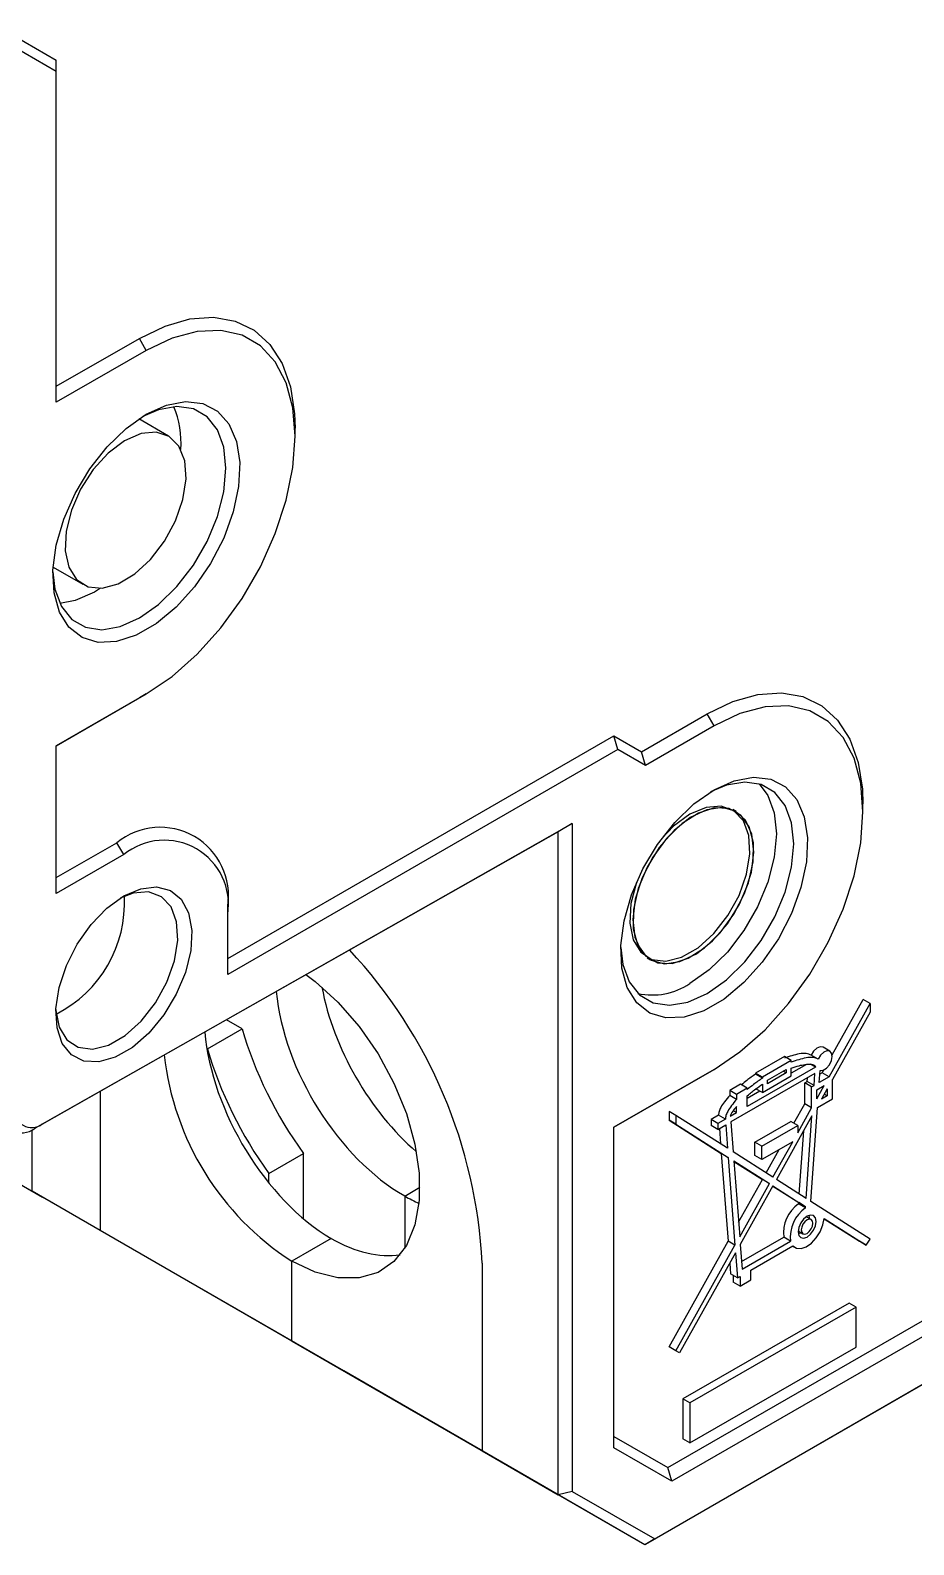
# Model space of a CAD drawing. Header units: millimetres. Extents: x 0 to 210, y 0 to 297.
# Drawn here: x 154.58 to 172.62, y 29.77 to 60.73 of the extents above; entities that cross this region are included whole.
import ezdxf

# ---------------------------------------------------------------- set-up
doc = ezdxf.new("R2010")
doc.units = ezdxf.units.MM

msp = doc.modelspace()

# ---------------------------------------------------------------- linework, layer by layer
at = {"color": 7, "linetype": 'Continuous', "lineweight": 25}
for p, q in [((154.047, 60.73), (155.108, 60.117)), ((155.108, 59.886), (154.047, 60.499)), ((155.108, 59.886), (155.108, 60.117)), ((155.108, 53.125), (155.108, 59.886)), ((155.108, 53.452), (156.805, 54.432)), ((156.946, 54.187), (155.108, 53.125)), ((156.946, 54.187), (156.805, 54.432)), ((157.397, 52.436), (156.793, 52.785)), ((159.987, 52.431), (159.987, 52.594)), ((155.043, 49.754), (155.647, 49.405)), ((156.011, 49.324), (155.886, 49.247)), ((155.108, 46.103), (156.946, 47.164)), ((156.805, 47.083), (155.108, 46.103)), ((156.946, 47.164), (156.805, 47.083)), ((167.058, 45.979), (168.401, 46.755)), ((168.543, 46.51), (168.401, 46.755)), ((168.543, 46.51), (167.141, 45.701)), ((158.608, 41.755), (166.492, 46.306)), ((166.492, 46.306), (167.058, 45.979)), ((166.575, 46.027), (166.492, 46.306)), ((155.108, 43.082), (155.108, 46.103)), ((166.575, 46.027), (158.608, 41.428)), ((167.141, 45.701), (166.575, 46.027)), ((167.141, 45.701), (167.058, 45.979)), ((171.583, 44.754), (171.583, 44.918)), ((168.994, 44.759), (168.923, 44.8)), ((168.994, 44.759), (168.923, 44.8)), ((165.36, 44.347), (154.676, 38.287)), ((154.82, 38.372), (165.646, 44.513)), ((165.646, 44.513), (165.36, 44.347)), ((165.36, 30.793), (165.36, 44.347)), ((165.646, 44.513), (165.646, 30.862)), ((155.108, 43.408), (156.345, 44.123)), ((156.487, 43.878), (156.345, 44.123)), ((156.487, 43.878), (155.108, 43.082)), ((158.608, 42.653), (158.608, 42.816)), ((158.608, 41.428), (158.608, 42.653)), ((167.173, 41.769), (167.244, 41.728)), ((167.173, 41.769), (167.244, 41.728)), ((170.954, 39.785), (171.585, 40.918)), ((171.727, 40.836), (171.585, 40.918)), ((170.89, 39.337), (171.727, 40.836)), ((171.727, 40.66), (170.958, 39.281)), ((171.727, 40.836), (171.727, 40.66)), ((158.196, 39.909), (158.903, 40.317)), ((158.903, 40.317), (158.581, 40.503)), ((170.909, 39.861), (170.768, 39.943)), ((158.196, 39.909), (158.183, 39.916)), ((169.979, 39.752), (169.387, 39.411)), ((170.12, 39.671), (169.528, 39.329)), ((170.12, 39.671), (169.979, 39.752)), ((170.12, 39.635), (170.12, 39.671)), ((170.667, 39.698), (170.526, 39.779)), ((166.492, 38.304), (168.543, 39.488)), ((168.401, 39.406), (166.492, 38.304)), ((168.543, 39.488), (168.401, 39.406)), ((170.603, 39.406), (168.887, 38.416)), ((170.611, 39.533), (169.221, 38.73)), ((169.387, 39.411), (169.387, 39.391)), ((169.528, 39.329), (169.387, 39.411)), ((169.528, 39.309), (169.387, 39.391)), ((169.528, 39.013), (170.12, 39.354)), ((169.528, 39.329), (169.528, 39.309)), ((169.634, 39.268), (170.015, 39.488)), ((170.015, 39.415), (169.634, 39.195)), ((170.015, 39.415), (169.952, 39.452)), ((170.015, 39.488), (170.015, 39.415)), ((170.428, 39.59), (170.12, 39.412)), ((170.12, 39.354), (170.12, 39.512)), ((170.444, 39.242), (170.449, 39.318)), ((170.611, 39.533), (170.509, 39.592)), ((170.585, 39.161), (170.603, 39.406)), ((170.69, 39.221), (170.708, 39.464)), ((170.89, 39.337), (170.69, 39.221)), ((170.749, 39.418), (170.703, 39.392)), ((170.749, 39.418), (170.781, 39.475)), ((170.89, 39.337), (170.749, 39.418)), ((156.003, 39.04), (156.003, 36.194)), ((169.08, 39.186), (168.862, 39.06)), ((168.862, 39.06), (168.862, 38.956)), ((169.003, 38.978), (168.862, 39.06)), ((169.221, 39.104), (169.003, 38.978)), ((169.221, 39.104), (169.08, 39.186)), ((169.221, 39.076), (169.221, 39.104)), ((169.478, 39.042), (169.221, 38.893)), ((169.528, 39.013), (169.387, 39.094)), ((169.528, 39.187), (169.528, 39.013)), ((169.634, 39.195), (169.634, 39.268)), ((170.394, 39.213), (170.444, 39.242)), ((170.394, 38.782), (170.394, 39.213)), ((170.535, 39.132), (170.394, 39.213)), ((170.585, 39.161), (170.444, 39.242)), ((170.535, 39.132), (170.585, 39.161)), ((170.535, 38.7), (170.535, 39.132)), ((170.64, 39.071), (170.79, 39.157)), ((170.64, 38.889), (170.79, 39.157)), ((170.64, 38.889), (170.64, 39.071)), ((170.852, 39.092), (170.733, 38.879)), ((170.852, 39.092), (170.852, 38.947)), ((170.958, 38.887), (170.958, 39.281)), ((169.003, 38.874), (168.862, 38.956)), ((169.003, 38.978), (169.003, 38.874)), ((169.003, 38.604), (169.003, 38.732)), ((169.221, 38.73), (169.221, 38.951)), ((170.173, 38.387), (170.394, 38.782)), ((170.251, 38.192), (170.535, 38.7)), ((170.535, 38.7), (170.394, 38.782)), ((170.521, 36.789), (170.656, 38.712)), ((170.656, 38.712), (170.958, 38.887)), ((170.852, 38.947), (170.733, 38.879)), ((170.852, 38.947), (170.791, 38.983)), ((167.622, 38.629), (167.622, 38.453)), ((167.763, 38.548), (167.622, 38.629)), ((167.622, 38.453), (168.69, 37.771)), ((167.763, 38.371), (167.622, 38.453)), ((167.763, 38.548), (167.763, 38.371)), ((168.818, 37.875), (167.763, 38.548)), ((168.631, 38.553), (168.481, 38.466)), ((168.481, 38.466), (168.481, 38.344)), ((168.622, 38.384), (168.481, 38.466)), ((168.773, 38.471), (168.622, 38.384)), ((168.773, 38.471), (168.631, 38.553)), ((168.874, 38.53), (169.003, 38.604)), ((168.887, 38.416), (168.934, 37.801)), ((169.003, 38.604), (168.934, 38.644)), ((169.377, 38), (170.11, 38.423)), ((170.542, 38.536), (169.818, 37.238)), ((170.251, 38.341), (170.11, 38.423)), ((170.424, 36.851), (170.542, 38.536)), ((154.613, 36.997), (154.613, 38.255)), ((154.82, 38.372), (154.676, 38.287)), ((166.492, 31.755), (166.492, 38.304)), ((167.763, 38.371), (168.832, 37.69)), ((168.622, 38.263), (168.481, 38.344)), ((168.622, 38.384), (168.622, 38.263)), ((168.622, 38.263), (168.781, 38.355)), ((168.652, 38.28), (168.676, 37.966)), ((168.781, 38.355), (168.818, 37.875)), ((169.519, 37.919), (170.251, 38.341)), ((170.251, 38.341), (170.251, 38.192)), ((170.283, 36.941), (170.374, 38.235)), ((153.057, 37.895), (154.613, 36.997)), ((153.057, 37.895), (154.825, 36.874)), ((159.448, 37.361), (160.155, 37.769)), ((160.155, 36.436), (160.155, 37.769)), ((168.69, 37.771), (168.827, 35.974)), ((168.832, 37.69), (168.69, 37.771)), ((169.745, 37.284), (168.934, 37.801)), ((169.377, 37.726), (169.377, 38)), ((169.519, 37.919), (169.377, 38)), ((170.149, 38.008), (169.519, 37.644)), ((169.519, 37.644), (169.519, 37.919)), ((169.607, 37.372), (169.873, 37.849)), ((169.745, 37.284), (170.149, 38.008)), ((168.832, 37.69), (168.968, 35.893)), ((168.948, 37.616), (169.672, 37.154)), ((168.948, 37.616), (169.066, 36.067)), ((168.948, 37.607), (169.531, 37.236)), ((169.519, 37.644), (169.377, 37.726)), ((159.448, 37.167), (159.448, 37.361)), ((169.043, 36.362), (169.531, 37.236)), ((169.066, 36.067), (169.672, 37.154)), ((169.672, 37.154), (169.531, 37.236)), ((170.424, 36.851), (169.818, 37.238)), ((156.003, 36.194), (154.613, 36.997)), ((160.977, 33.323), (154.825, 36.874)), ((162.224, 36.9), (162.532, 37.078)), ((162.224, 36.9), (162.224, 35.834)), ((169.745, 37.108), (169.077, 35.911)), ((169.741, 37.101), (170.271, 36.764)), ((169.745, 37.108), (170.412, 36.682)), ((167.597, 31.348), (176.996, 36.774)), ((177.182, 36.554), (167.68, 31.069)), ((170.269, 36.739), (170.271, 36.764)), ((170.411, 36.657), (170.269, 36.739)), ((170.412, 36.682), (170.271, 36.764)), ((170.411, 36.657), (170.412, 36.682)), ((171.727, 36.021), (170.521, 36.789)), ((170.525, 36.419), (170.426, 36.476)), ((170.789, 36.442), (171.65, 35.893)), ((170.789, 36.434), (171.509, 35.974)), ((159.916, 33.935), (156.003, 36.194)), ((160.72, 36.032), (159.916, 35.568)), ((167.622, 33.814), (168.827, 35.974)), ((168.968, 35.893), (168.827, 35.974)), ((169.077, 35.911), (169.116, 35.403)), ((169.104, 35.56), (169.964, 36.056)), ((169.116, 35.403), (170.105, 35.974)), ((170.105, 35.974), (169.964, 36.056)), ((170.258, 36.187), (170.358, 36.129)), ((171.65, 35.893), (171.509, 35.974)), ((171.65, 35.893), (171.727, 36.021)), ((177.351, 35.674), (167.187, 29.806)), ((167.33, 29.89), (177.448, 35.732)), ((167.763, 33.732), (168.968, 35.893)), ((168.98, 35.737), (167.839, 33.693)), ((168.98, 35.737), (169.019, 35.226)), ((169.293, 35.384), (170.154, 35.881)), ((170.145, 35.876), (170.195, 35.847)), ((159.916, 33.935), (159.916, 35.568)), ((163.805, 35.528), (163.805, 31.69)), ((168.861, 35.524), (168.878, 35.307)), ((169.019, 35.226), (168.878, 35.307)), ((169.293, 35.184), (169.293, 35.384)), ((168.933, 35.275), (168.933, 35.139)), ((169.075, 35.057), (168.933, 35.139)), ((169.019, 35.226), (169.075, 35.258)), ((169.075, 35.258), (169.075, 35.057)), ((169.075, 35.057), (169.293, 35.184)), ((171.301, 34.711), (167.906, 32.751)), ((171.442, 34.629), (171.301, 34.711)), ((171.442, 34.629), (168.048, 32.67)), ((171.442, 33.813), (171.442, 34.629)), ((160.977, 33.323), (159.916, 33.935)), ((159.916, 33.935), (163.829, 31.676)), ((167.763, 33.732), (167.622, 33.814)), ((168.048, 31.853), (171.442, 33.813)), ((167.839, 33.693), (167.763, 33.732)), ((167.127, 29.772), (160.977, 33.323)), ((167.906, 32.751), (167.906, 31.935)), ((168.048, 32.67), (167.906, 32.751)), ((168.048, 32.67), (168.048, 31.853)), ((166.492, 31.986), (167.597, 31.348)), ((168.048, 31.853), (167.906, 31.935)), ((163.805, 31.69), (165.36, 30.793)), ((163.805, 31.69), (163.829, 31.676)), ((167.68, 31.069), (166.492, 31.755)), ((167.68, 31.069), (167.597, 31.348)), ((165.646, 30.862), (165.36, 30.793)), ((167.127, 29.772), (165.36, 30.793)), ((165.646, 30.862), (167.33, 29.89)), ((167.33, 29.89), (167.127, 29.772)), ((167.187, 29.806), (167.127, 29.772)), ((167.33, 29.89), (167.187, 29.806))]:
    msp.add_line(p, q, dxfattribs=at)
at = {"color": 7, "linetype": 'Continuous', "lineweight": 25, "flags": 128}
for points in [[(156.805, 54.432), (157.329, 54.684), (157.838, 54.829), (158.319, 54.863), (158.759, 54.785), (159.146, 54.597), (159.469, 54.305), (159.719, 53.915), (159.889, 53.44), (159.976, 52.891), (159.987, 52.594)], [(156.946, 47.164), (157.474, 47.523), (157.986, 47.977), (158.467, 48.512), (158.901, 49.114), (159.275, 49.763), (159.579, 50.44), (159.803, 51.124), (159.941, 51.794), (159.987, 52.431), (159.941, 53.014), (159.803, 53.526), (159.579, 53.951), (159.275, 54.277), (158.901, 54.494), (158.467, 54.594), (157.986, 54.575), (157.474, 54.438), (156.946, 54.187)], [(155.038, 49.657), (155.081, 49.308), (155.212, 48.952), (155.423, 48.687), (155.703, 48.525), (156.038, 48.475), (156.412, 48.54), (156.805, 48.716), (157.198, 48.994), (157.572, 49.361), (157.907, 49.797), (158.187, 50.282), (158.398, 50.791), (158.528, 51.298), (158.573, 51.778), (158.528, 52.206), (158.398, 52.562), (158.187, 52.828), (157.907, 52.989), (157.572, 53.039), (157.198, 52.974), (156.874, 52.837)], [(156.946, 52.88), (157.357, 53.066), (157.748, 53.139), (158.102, 53.098), (158.401, 52.943), (158.633, 52.682), (158.786, 52.327), (158.853, 51.895), (158.83, 51.407), (158.72, 50.883), (158.527, 50.351), (158.259, 49.833), (157.931, 49.355), (157.556, 48.938), (157.153, 48.603), (156.74, 48.365), (156.337, 48.234), (155.962, 48.218), (155.633, 48.317), (155.366, 48.526), (155.173, 48.836), (155.062, 49.231), (155.04, 49.694), (155.107, 50.203), (155.26, 50.734), (155.491, 51.263), (155.791, 51.764), (156.145, 52.214), (156.536, 52.592), (156.946, 52.88)], [(157.612, 52.226), (157.414, 52.426), (157.149, 52.514), (156.838, 52.484), (156.503, 52.339), (156.17, 52.087), (155.863, 51.75), (155.605, 51.351), (155.415, 50.92), (155.307, 50.489), (155.289, 50.09), (155.362, 49.752), (155.522, 49.502), (155.756, 49.356), (156.046, 49.327), (156.372, 49.415), (156.709, 49.616), (157.032, 49.913), (157.317, 50.285), (157.544, 50.704), (157.694, 51.139), (157.758, 51.558), (157.73, 51.929), (157.612, 52.226)], [(155.886, 49.247), (155.492, 49.071), (155.183, 49.009)], [(168.401, 46.755), (168.925, 47.007), (169.435, 47.152), (169.916, 47.186), (170.356, 47.109), (170.742, 46.921), (171.065, 46.628), (171.315, 46.239), (171.486, 45.763), (171.573, 45.215), (171.583, 44.918)], [(168.543, 39.488), (169.071, 39.846), (169.583, 40.3), (170.063, 40.836), (170.497, 41.438), (170.872, 42.087), (171.176, 42.764), (171.4, 43.448), (171.537, 44.118), (171.583, 44.754), (171.537, 45.337), (171.4, 45.849), (171.176, 46.275), (170.872, 46.601), (170.497, 46.817), (170.063, 46.917), (169.583, 46.899), (169.071, 46.762), (168.543, 46.51)], [(166.635, 41.981), (166.678, 41.631), (166.809, 41.275), (167.019, 41.01), (167.299, 40.848), (167.634, 40.799), (168.008, 40.863), (168.401, 41.039), (168.795, 41.318), (169.168, 41.684), (169.504, 42.121), (169.784, 42.606), (169.994, 43.114), (170.125, 43.621), (170.169, 44.101), (170.125, 44.53), (169.994, 44.886), (169.784, 45.151), (169.504, 45.313), (169.168, 45.363), (168.795, 45.298), (168.47, 45.16)], [(168.543, 45.204), (168.953, 45.389), (169.344, 45.463), (169.698, 45.421), (169.998, 45.266), (170.23, 45.005), (170.382, 44.651), (170.449, 44.219), (170.427, 43.73), (170.316, 43.207), (170.123, 42.674), (169.856, 42.156), (169.527, 41.678), (169.152, 41.262), (168.749, 40.926), (168.336, 40.688), (167.933, 40.558), (167.559, 40.542), (167.23, 40.64), (166.963, 40.85), (166.769, 41.159), (166.659, 41.555), (166.636, 42.018), (166.703, 42.527), (166.856, 43.058), (167.088, 43.586), (167.387, 44.087), (167.741, 44.537), (168.132, 44.915), (168.543, 45.204)], [(169.462, 45.326), (169.641, 45.09), (169.771, 44.734), (169.816, 44.305), (169.771, 43.825), (169.641, 43.318), (169.43, 42.81), (169.15, 42.325), (168.815, 41.888), (168.441, 41.522), (168.048, 41.243)], [(166.956, 43.309), (166.956, 43.308), (166.843, 42.878), (166.821, 42.479), (166.889, 42.14), (167.043, 41.885), (167.272, 41.735), (167.558, 41.699), (167.88, 41.781), (168.215, 41.974), (168.538, 42.265), (168.824, 42.631), (169.053, 43.046), (169.207, 43.478), (169.275, 43.896), (169.252, 44.269), (169.14, 44.569), (168.947, 44.773), (168.687, 44.867), (168.38, 44.844), (168.048, 44.705), (168.048, 44.705)], [(169.262, 44.45), (169.092, 44.688), (168.85, 44.819), (168.554, 44.833), (168.225, 44.729), (167.889, 44.515), (167.569, 44.207), (167.29, 43.827), (167.073, 43.405), (166.933, 42.97), (166.881, 42.555), (166.921, 42.192), (167.05, 41.907), (167.258, 41.72), (167.53, 41.647), (167.845, 41.692), (168.181, 41.853), (168.512, 42.116), (168.814, 42.463), (169.064, 42.868), (169.245, 43.301), (169.341, 43.73), (169.347, 44.122), (169.262, 44.45)], [(167.387, 41.669), (167.683, 41.655), (168.012, 41.759), (168.349, 41.973), (168.668, 42.281), (168.947, 42.66), (169.164, 43.083), (169.304, 43.518), (169.356, 43.932), (169.316, 44.296), (169.187, 44.581), (168.979, 44.767), (168.708, 44.841), (168.392, 44.795), (168.056, 44.635), (167.725, 44.372), (167.423, 44.025), (167.173, 43.62), (166.993, 43.187), (166.896, 42.758), (166.89, 42.365), (166.975, 42.038), (167.145, 41.8), (167.387, 41.669)], [(168.048, 44.705), (167.716, 44.461), (167.481, 44.218)], [(155.099, 40.712), (155.1, 40.694), (155.169, 40.35), (155.325, 40.092), (155.557, 39.94), (155.847, 39.903), (156.174, 39.986), (156.514, 40.182), (156.841, 40.477), (157.131, 40.848), (157.363, 41.268), (157.519, 41.707), (157.588, 42.13), (157.565, 42.508), (157.451, 42.812), (157.255, 43.019), (156.992, 43.115), (156.68, 43.091), (156.413, 42.988)], [(156.487, 43.033), (156.832, 43.182), (157.156, 43.221), (157.438, 43.147), (157.66, 42.965), (157.808, 42.687), (157.873, 42.33), (157.852, 41.916), (157.744, 41.471), (157.557, 41.024), (157.303, 40.602), (156.998, 40.232), (156.661, 39.937), (156.313, 39.736), (155.975, 39.641), (155.67, 39.659), (155.416, 39.787), (155.229, 40.019), (155.122, 40.34), (155.1, 40.728), (155.165, 41.161), (155.314, 41.611), (155.536, 42.049), (155.817, 42.448), (156.141, 42.783), (156.487, 43.033)], [(160.203, 41.426), (160.397, 41.282), (160.861, 40.861), (161.293, 40.363), (161.679, 39.804), (162.004, 39.205), (162.258, 38.584), (162.433, 37.963), (162.521, 37.364), (162.521, 36.807), (162.433, 36.31), (162.258, 35.891), (162.004, 35.563), (161.679, 35.339), (161.293, 35.226), (160.861, 35.227), (160.397, 35.342), (159.916, 35.568)], [(170.768, 39.943), (170.764, 39.945), (170.706, 39.951), (170.639, 39.921), (170.575, 39.86), (170.526, 39.779)], [(170.708, 39.464), (170.77, 39.471), (170.837, 39.513), (170.897, 39.583), (170.939, 39.668), (170.955, 39.752), (170.943, 39.822), (170.905, 39.863), (170.847, 39.87), (170.781, 39.84), (170.717, 39.779), (170.667, 39.698)], [(170.154, 35.881), (170.227, 35.833), (170.32, 35.826), (170.425, 35.862), (170.531, 35.936), (170.629, 36.042), (170.709, 36.17), (170.764, 36.308), (170.789, 36.442)], [(170.442, 36.486), (170.371, 36.43), (170.312, 36.349), (170.272, 36.257), (170.258, 36.168), (170.272, 36.095), (170.312, 36.049), (170.371, 36.037), (170.442, 36.062), (170.512, 36.119), (170.572, 36.199), (170.611, 36.291), (170.625, 36.38), (170.611, 36.453), (170.572, 36.499), (170.512, 36.511), (170.442, 36.486)], [(170.442, 36.411), (170.396, 36.374), (170.358, 36.322), (170.332, 36.263), (170.323, 36.206), (170.332, 36.159), (170.358, 36.129), (170.396, 36.122), (170.442, 36.137), (170.487, 36.174), (170.525, 36.226), (170.551, 36.285), (170.56, 36.342), (170.551, 36.389), (170.525, 36.419), (170.487, 36.426), (170.442, 36.411)], [(170.48, 36.504), (170.484, 36.462), (170.483, 36.443)], [(170.316, 36.153), (170.3, 36.143), (170.262, 36.126)]]:
    msp.add_lwpolyline(points, dxfattribs=at)
at = {"color": 7, "linetype": 'Continuous', "lineweight": 25}
for centre, radius, start, end in [((155.807, 52.312), 1.848, 355.3115, 23.0486), ((157.229, 43.04), 1.397, 350.786, 129.2033), ((157.315, 42.863), 1.31, 350.786, 129.2033), ((153.953, 42.891), 2.548, 296.9324, 3.0729), ((153.703, 35.029), 10.114, 2.8281, 43.0243), ((167.277, 42.39), 1.381, 257.8772, 303.9053), ((163.037, 40.406), 5.757, 186.2079, 237.176), ((154.405, 38.629), 0.436, 170.6674, 308.4559), ((154.604, 38.644), 0.347, 170.6674, 308.4559), ((170.673, 36.149), 0.715, 124.3429, 187.4462), ((170.814, 36.067), 0.715, 124.3429, 187.4462)]:
    msp.add_arc(centre, radius, start, end, dxfattribs=at)
for centre, major_axis, ratio, start_param, end_param in [((162.224, 39.922), (-1.874, 3.19), 0.582398, 0.890207, 2.351836), ((163.053, 40.4), (-1.826, 3.218), 0.572321, 1.027429, 2.131503), ((160.72, 39.053), (-1.826, 3.218), 0.572321, 0.894511, 2.360564), ((162.224, 39.922), (-2.533, 4.311), 0.582398, 1.154259, 1.733107), ((161.517, 39.513), (-2.533, 4.311), 0.582398, 1.154259, 1.733107), ((162.224, 39.922), (-1.826, 3.218), 0.572321, 2.360564, 2.473332), ((160.72, 39.053), (-1.874, 3.19), 0.582398, 2.351836, 2.914894)]:
    msp.add_ellipse(centre, major_axis=major_axis, ratio=ratio, start_param=start_param, end_param=end_param, dxfattribs=at)
for points, knots in [([(170.526, 39.779), (170.494, 39.793), (170.421, 39.823), (170.235, 39.805), (170.081, 39.752), (169.979, 39.717)], [0, 0, 0, 0, 0.212275, 0.479531, 1, 1, 1, 1]), ([(170.667, 39.698), (170.635, 39.711), (170.563, 39.742), (170.376, 39.724), (170.222, 39.67), (170.12, 39.635)], [0, 0, 0, 0, 0.212275, 0.479531, 1, 1, 1, 1]), ([(169.387, 39.391), (169.327, 39.349), (169.231, 39.282), (169.136, 39.204), (169.099, 39.174)], [0, 0, 0, 0, 0.618897, 1, 1, 1, 1]), ([(170.12, 39.512), (170.173, 39.531), (170.267, 39.565), (170.357, 39.582), (170.395, 39.589)], [0, 0, 0, 0, 0.567933, 1, 1, 1, 1]), ([(170.395, 39.589), (170.438, 39.593), (170.505, 39.598), (170.572, 39.584), (170.599, 39.565), (170.609, 39.552), (170.611, 39.539), (170.611, 39.533)], [0, 0, 0, 0, 0.505956, 0.789962, 0.869294, 0.938589, 1, 1, 1, 1]), ([(169.528, 39.309), (169.469, 39.268), (169.365, 39.196), (169.264, 39.112), (169.221, 39.076)], [0, 0, 0, 0, 0.578828, 1, 1, 1, 1]), ([(169.221, 38.951), (169.278, 38.999), (169.379, 39.084), (169.483, 39.155), (169.528, 39.187)], [0, 0, 0, 0, 0.557978, 1, 1, 1, 1]), ([(168.862, 38.956), (168.825, 38.915), (168.759, 38.839), (168.685, 38.726), (168.64, 38.628), (168.634, 38.577), (168.631, 38.553)], [0, 0, 0, 0, 0.350827, 0.639566, 0.828967, 1, 1, 1, 1]), ([(169.003, 38.874), (168.967, 38.833), (168.9, 38.758), (168.826, 38.645), (168.781, 38.547), (168.775, 38.496), (168.773, 38.471)], [0, 0, 0, 0, 0.350827, 0.639566, 0.828967, 1, 1, 1, 1]), ([(169.003, 38.732), (168.969, 38.693), (168.928, 38.646), (168.891, 38.582), (168.878, 38.554), (168.875, 38.537), (168.874, 38.53)], [0, 0, 0, 0, 0.63499, 0.774179, 0.894713, 1, 1, 1, 1])]:
    msp.add_open_spline(points, degree=3, knots=knots, dxfattribs=at)

doc.saveas('drawing.dxf')
